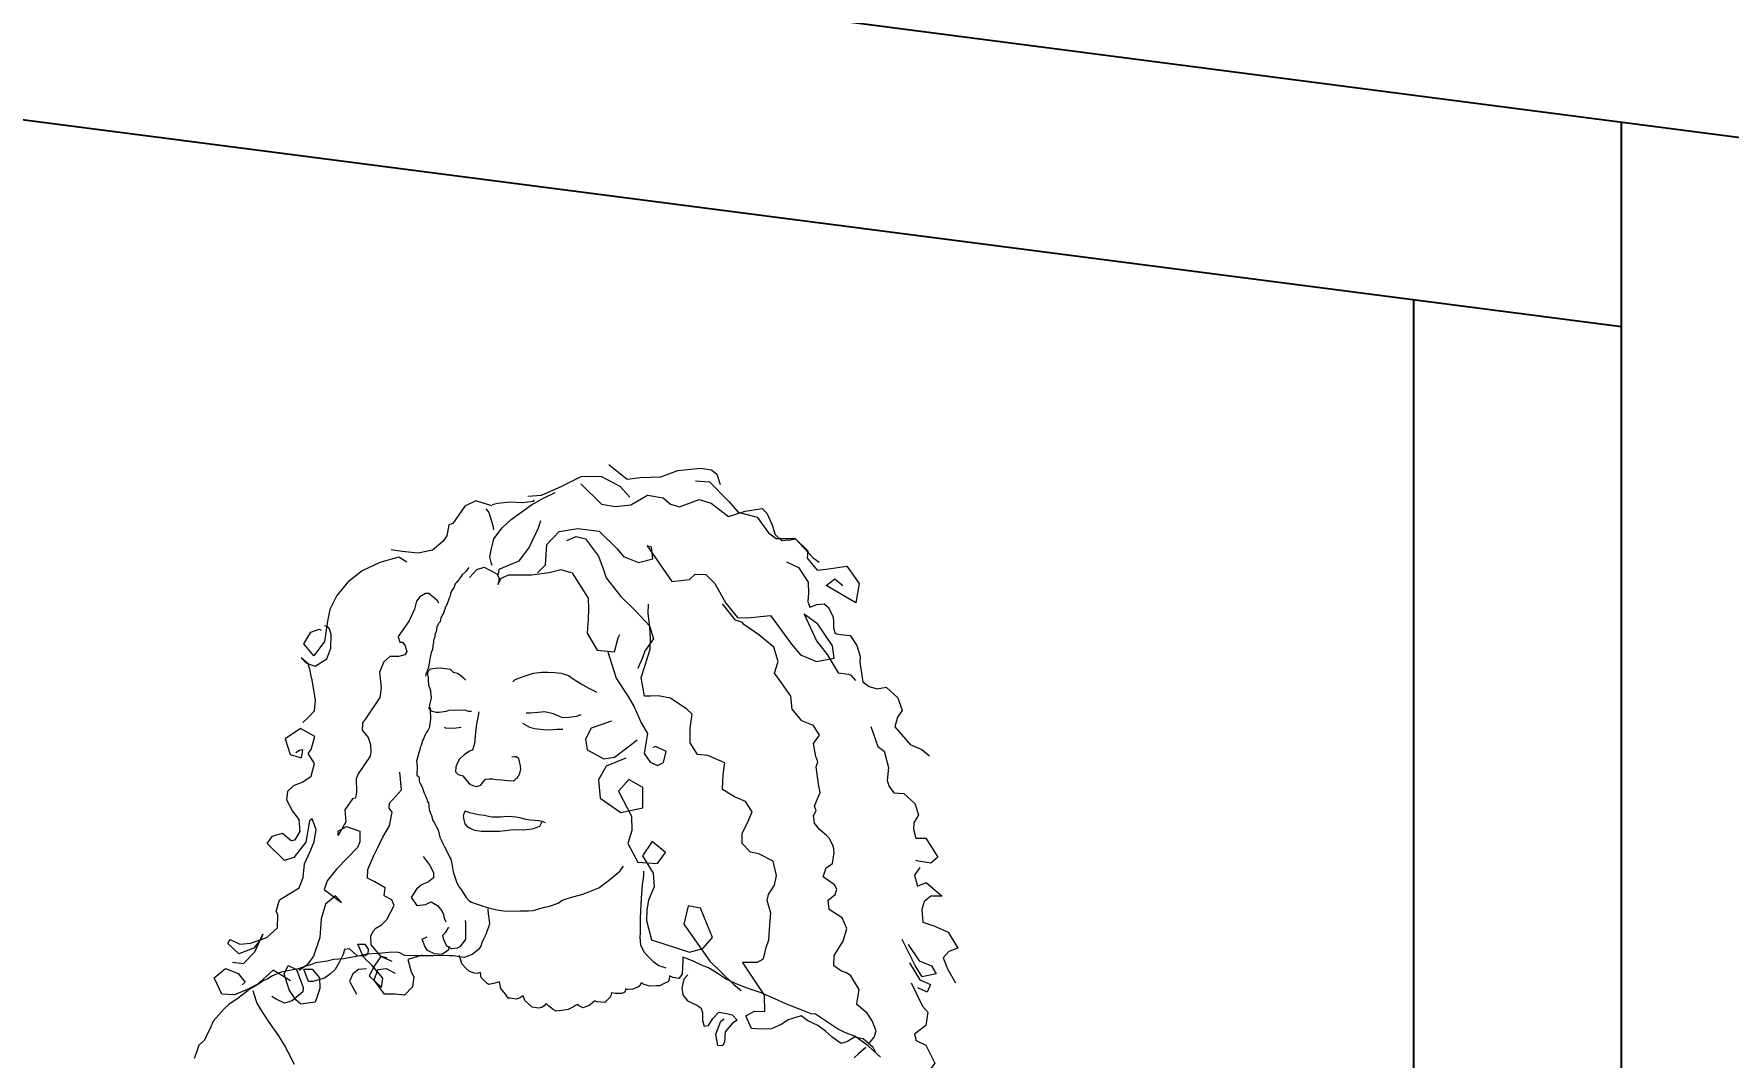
# Model space of a CAD drawing. Header units: centimetres. Extents: x 77721 to 213373, y -51694 to -17847.
# Drawn here: x 111668.2 to 111767, y -18731.7 to -18672.1 of the extents above; entities that cross this region are included whole.
import ezdxf

# ---------------------------------------------------------------- set-up
doc = ezdxf.new("R2010")
doc.units = ezdxf.units.CM
doc.header["$LTSCALE"] = 5
doc.header["$MEASUREMENT"] = 0
doc.layers.add('A-FURN', color=25, linetype='Continuous', lineweight=15, true_color=0xa46651)
doc.layers.add('KOTI', color=4, linetype='Continuous')
doc.styles.add('4-', font='simp.shx', dxfattribs={"width": 0.75})
doc.dimstyles.new('KOTI_K50.0cm', dxfattribs={"dimtxt": 12.5, "dimasz": 12.5, "dimexe": 12.5, "dimexo": 0, "dimgap": 2, "dimtad": 1, "dimdec": 1, "dimrnd": 0.1, "dimdsep": 46, "dimtxsty": '4-', "dimtsz": 3, "dimcen": 0.09, "dimdle": 4.5, "dimclrd": 256, "dimclrt": 256, "dimaunit": 1, "dimazin": 2, "dimtfac": 1, "dimtdec": 4, "dimtix": 1, "dimtmove": 2, "dimatfit": 3, "dimfxl": 12.5, "dimfxlon": 1, "dimtvp": 1, "dimtolj": 1, "dimtzin": 0, "dimarcsym": 0})

# ---------------------------------------------------------------- blocks, each defined once
blk = doc.blocks.new('PEOPLE11')
at = {"linetype": 'Continuous'}
for points in [[(-0.03568, 1.00015), (-0.04184, 0.99535), (-0.04612, 0.99587), (-0.05301, 0.99608), (-0.05865, 0.99817), (-0.06617, 0.99901), (-0.06983, 0.99838), (-0.07171, 0.99692), (-0.07275, 0.99357)], [(-0.02638, 0.99378), (-0.03327, 0.98699), (-0.03787, 0.98616), (-0.04299, 0.98678), (-0.04863, 0.99002), (-0.05375, 0.98908), (-0.05625, 0.98699), (-0.05928, 0.98605), (-0.06576, 0.98856), (-0.06973, 0.98731), (-0.07558, 0.98292), (-0.08111, 0.9847), (-0.08675, 0.98553), (-0.08832, 0.98396), (-0.08999, 0.98031), (-0.09103, 0.97686), (-0.09323, 0.97488), (-0.09615, 0.97509), (-0.09782, 0.9755), (-0.1019, 0.97143), (-0.10169, 0.96903), (-0.10503, 0.96506), (-0.10806, 0.96537), (-0.11495, 0.96631), (-0.11903, 0.96057), (-0.11788, 0.9542), (-0.10806, 0.95994), (-0.11088, 0.96213), (-0.11359, 0.95994)], [(-0.06461, 0.99472), (-0.0692, 0.99441), (-0.07558, 0.98804), (-0.07871, 0.98438), (-0.08508, 0.98271), (-0.08884, 0.97749), (-0.09145, 0.97561), (-0.09772, 0.97561), (-0.10367, 0.96913), (-0.10576, 0.96767)], [(-0.00873, 0.9896), (-0.01332, 0.99002), (-0.01708, 0.99159), (-0.0198, 0.99284), (-0.02648, 0.99618), (-0.03306, 0.99629), (-0.03933, 0.99295), (-0.04267, 0.98929)], [(0.00308, 0.96663), (0.00339, 0.96725), (0.00391, 0.96945), (0.00339, 0.97227), (0.00255, 0.9754), (-0.00016, 0.97916), (-0.00319, 0.98188), (-0.00601, 0.98386), (-0.00998, 0.98678), (-0.01374, 0.98887), (-0.01781, 0.99086)], [(0.00308, 0.98689), (0.0013, 0.98731), (-0.00277, 0.98772), (-0.00685, 0.98752), (-0.01061, 0.98804), (-0.01092, 0.98846)], [(0.00328, 0.98647), (0.00851, 0.98814), (0.01227, 0.98637), (0.01624, 0.98052), (0.01749, 0.9801), (0.01822, 0.97644), (0.01958, 0.97456), (0.02303, 0.97174), (0.02773, 0.9707), (0.03305, 0.97122), (0.03671, 0.97185)], [(0.00099, 0.9636), (0.00078, 0.96537), (-0.00267, 0.96683), (-0.00591, 0.96819), (-0.00904, 0.97237), (-0.01144, 0.97728), (-0.01228, 0.97916), (-0.01311, 0.98156)], [(0.00527, 0.98543), (0.00422, 0.98417), (0.00287, 0.97989), (0.00266, 0.97843)], [(-0.01197, 0.96412), (-0.01468, 0.96683), (-0.0151, 0.97362), (-0.01917, 0.97791), (-0.02544, 0.97885), (-0.03244, 0.97801), (-0.0385, 0.97216), (-0.04058, 0.96955), (-0.0456, 0.96757), (-0.0504, 0.96882), (-0.04988, 0.97268), (-0.04852, 0.9731), (-0.05667, 0.9613), (-0.06252, 0.96193), (-0.0644, 0.9637), (-0.06795, 0.9636), (-0.07098, 0.96057), (-0.07463, 0.95409), (-0.0785, 0.94929), (-0.08184, 0.94918), (-0.08947, 0.94991), (-0.09646, 0.94041), (-0.09949, 0.93686), (-0.10482, 0.93466), (-0.11067, 0.93581), (-0.11015, 0.93989), (-0.10524, 0.94709), (-0.10075, 0.95044), (-0.10482, 0.94156), (-0.10837, 0.93696), (-0.11203, 0.9309), (-0.11547, 0.93049), (-0.11621, 0.93007), (-0.11777, 0.92829)], [(-0.02178, 0.97488), (-0.02481, 0.97624), (-0.02795, 0.9755), (-0.03223, 0.96965), (-0.0339, 0.96516), (-0.03484, 0.96245), (-0.03975, 0.95629), (-0.04497, 0.95117), (-0.04925, 0.94657), (-0.05061, 0.94218), (-0.04779, 0.93832), (-0.04654, 0.93508), (-0.04581, 0.93341), (-0.04539, 0.93237)], [(-0.09479, 0.96777), (-0.09887, 0.96589), (-0.10211, 0.96099), (-0.10221, 0.95743), (-0.1019, 0.95461), (-0.10263, 0.95273), (-0.10493, 0.95357), (-0.10743, 0.95378), (-0.10869, 0.95273), (-0.11025, 0.9497), (-0.11046, 0.94824), (-0.11046, 0.94574), (-0.11109, 0.94396), (-0.11286, 0.94365), (-0.116, 0.94333), (-0.11829, 0.93999), (-0.11934, 0.93634), (-0.11923, 0.93446), (-0.12028, 0.92788), (-0.12237, 0.92631), (-0.12498, 0.92558), (-0.12801, 0.9261), (-0.13187, 0.92255), (-0.13334, 0.91837), (-0.13177, 0.91618), (-0.13093, 0.91294), (-0.13605, 0.90709), (-0.13992, 0.90542), (-0.14242, 0.90322)], [(0.01091, 0.96589), (0.01185, 0.96454), (0.0131, 0.96349), (0.01373, 0.96245), (0.01383, 0.96234), (0.01436, 0.96161), (0.01456, 0.96151), (0.01498, 0.96088), (0.0154, 0.96046), (0.01561, 0.95984), (0.01582, 0.95942), (0.01665, 0.95806), (0.01676, 0.95785), (0.01697, 0.95723), (0.01707, 0.95639), (0.01739, 0.95576), (0.0177, 0.95503), (0.01791, 0.95451), (0.01812, 0.95388), (0.01833, 0.95347), (0.01843, 0.95305), (0.01874, 0.95273), (0.01874, 0.95242), (0.01906, 0.95148), (0.01937, 0.95075), (0.01968, 0.95012), (0.01968, 0.95012), (0.01989, 0.9497), (0.0201, 0.94939), (0.02021, 0.94918), (0.02031, 0.94856), (0.02031, 0.94835), (0.02041, 0.94782), (0.02062, 0.94762), (0.02094, 0.9473), (0.02104, 0.94709), (0.02135, 0.94657), (0.02156, 0.94626), (0.02156, 0.94594), (0.02167, 0.94553), (0.02167, 0.9449), (0.02188, 0.94438), (0.02198, 0.94406), (0.02219, 0.94354), (0.02219, 0.94302), (0.02229, 0.94271), (0.0224, 0.94218), (0.02261, 0.94177), (0.02261, 0.94156), (0.02261, 0.94114), (0.02261, 0.94093), (0.02282, 0.93989), (0.02292, 0.93926), (0.02303, 0.93895), (0.02303, 0.93853), (0.02313, 0.93842), (0.02344, 0.93759), (0.02365, 0.93654), (0.02376, 0.93602), (0.02376, 0.93602), (0.02386, 0.9355), (0.02386, 0.9354), (0.02397, 0.93487), (0.02397, 0.93466), (0.02438, 0.93237), (0.0247, 0.93164), (0.02459, 0.93111), (0.02459, 0.93017), (0.02438, 0.92934), (0.02438, 0.92882), (0.02438, 0.92808), (0.02428, 0.92725), (0.02428, 0.92673), (0.02397, 0.92599), (0.02365, 0.92495), (0.02365, 0.92443), (0.02344, 0.92255), (0.02417, 0.9191), (0.02376, 0.91931), (0.02376, 0.91827), (0.02376, 0.91753), (0.02365, 0.91659), (0.02365, 0.91534), (0.02386, 0.91409), (0.02397, 0.91294), (0.02397, 0.91283), (0.02449, 0.91169), (0.02511, 0.91095), (0.02543, 0.91022), (0.02574, 0.90949), (0.02595, 0.90897), (0.02626, 0.90834), (0.02679, 0.90667), (0.0271, 0.90604), (0.0271, 0.90604), (0.0272, 0.90531), (0.02741, 0.90469), (0.02793, 0.9026), (0.02825, 0.90166), (0.02814, 0.90072), (0.02804, 0.89967), (0.02814, 0.89685), (0.02752, 0.89633), (0.02741, 0.8957), (0.02741, 0.89529), (0.02731, 0.89445), (0.0272, 0.89424), (0.02647, 0.89288), (0.02616, 0.89215), (0.02585, 0.89121), (0.02574, 0.8909), (0.02532, 0.88996), (0.02491, 0.88902), (0.0247, 0.88818), (0.02428, 0.88766), (0.02407, 0.88547), (0.02365, 0.88422), (0.02334, 0.88338), (0.02282, 0.88181), (0.02229, 0.88087), (0.02188, 0.88014), (0.02167, 0.87962), (0.02125, 0.87889), (0.02094, 0.87816), (0.02052, 0.87617), (0.02, 0.87513), (0.01968, 0.87429), (0.01906, 0.87325), (0.01853, 0.8722), (0.01812, 0.87126), (0.0177, 0.87043), (0.01707, 0.86928), (0.01686, 0.86886), (0.01645, 0.86667), (0.01613, 0.86468), (0.01488, 0.86103), (0.01404, 0.85946), (0.01321, 0.85852), (0.01174, 0.85612), (0.01091, 0.85518), (0.00997, 0.85455), (0.00882, 0.85413), (0.00715, 0.85361), (0.00621, 0.8533), (0.00391, 0.85257), (0.00151, 0.85204), (-0.00068, 0.85173), (-0.00361, 0.85163), (-0.00622, 0.85173), (-0.00789, 0.85173), (-0.00894, 0.85173), (-0.0105, 0.85184), (-0.01426, 0.85288), (-0.01593, 0.8533), (-0.01886, 0.85424), (-0.02011, 0.85518), (-0.0222, 0.85591), (-0.02419, 0.85643), (-0.02711, 0.85727), (-0.02909, 0.858), (-0.03233, 0.85936), (-0.03505, 0.86134), (-0.03766, 0.86343), (-0.03944, 0.865), (-0.04058, 0.86656)], [(0.0107, 0.96255), (0.00819, 0.96527), (0.00579, 0.966), (0.00161, 0.96381), (0.00078, 0.96234), (0.00109, 0.96036), (0.0012, 0.96025), (0.00015, 0.96234), (-0.00246, 0.96349), (-0.00559, 0.96349), (-0.00998, 0.96349), (-0.01583, 0.96422), (-0.01969, 0.96527), (-0.02262, 0.96433), (-0.02314, 0.96433)], [(0.03149, 0.96767), (0.0342, 0.96934), (0.04047, 0.96757), (0.04642, 0.96485), (0.05112, 0.96109), (0.05478, 0.9566), (0.05718, 0.952), (0.05791, 0.94803), (0.05896, 0.94135), (0.06251, 0.93654), (0.06575, 0.94051), (0.06345, 0.94438), (0.06073, 0.94542), (0.06, 0.94511)], [(-0.02335, 0.96422), (-0.02878, 0.95576), (-0.02889, 0.95221), (-0.02878, 0.94876), (-0.02847, 0.94406), (-0.03181, 0.93842), (-0.03756, 0.9379), (-0.03881, 0.9425), (-0.03933, 0.94365)], [(-0.12237, 0.80807), (-0.12268, 0.80797), (-0.12404, 0.80964), (-0.12467, 0.81183), (-0.12341, 0.81517), (-0.12164, 0.81768), (-0.11829, 0.8205), (-0.11829, 0.82081), (-0.11903, 0.82551), (-0.11621, 0.83011), (-0.11485, 0.83105), (-0.11318, 0.83168), (-0.11057, 0.83345), (-0.11067, 0.8369), (-0.1137, 0.8416), (-0.11495, 0.84588), (-0.11339, 0.84943), (-0.109, 0.85215), (-0.10869, 0.85528), (-0.11109, 0.85716), (-0.11161, 0.85894), (-0.11077, 0.8604), (-0.10701, 0.86301), (-0.10806, 0.86604), (-0.10983, 0.86719), (-0.11015, 0.8675), (-0.11046, 0.86959), (-0.11067, 0.87095), (-0.11046, 0.87314), (-0.109, 0.87586), (-0.10827, 0.87669), (-0.10587, 0.87878), (-0.10419, 0.88087), (-0.10378, 0.88338), (-0.10472, 0.88495), (-0.10419, 0.88651), (-0.10503, 0.88871), (-0.10607, 0.89111), (-0.10545, 0.89382), (-0.10472, 0.89957), (-0.10524, 0.90124), (-0.10461, 0.90302), (-0.10378, 0.9074), (-0.10587, 0.91012), (-0.10378, 0.91336), (-0.09991, 0.91492), (-0.09678, 0.91879), (-0.09626, 0.92317), (-0.09291, 0.92788), (-0.09082, 0.9308), (-0.09208, 0.93466), (-0.09062, 0.93947), (-0.0856, 0.94354), (-0.08059, 0.94699), (-0.08017, 0.94762), (-0.07787, 0.94835), (-0.07359, 0.95378)], [(-0.12456, 0.80452), (-0.12373, 0.8063), (-0.12038, 0.80912), (-0.11746, 0.80964), (-0.11516, 0.80828), (-0.11307, 0.80755), (-0.11004, 0.80974), (-0.10785, 0.81173), (-0.10524, 0.81361), (-0.1019, 0.81517), (-0.0997, 0.81674), (-0.09542, 0.81549), (-0.09333, 0.81402), (-0.08988, 0.81246), (-0.08623, 0.81235), (-0.0832, 0.81256), (-0.08132, 0.81674), (-0.08424, 0.81831), (-0.08759, 0.8182), (-0.08748, 0.82363), (-0.08017, 0.8346), (-0.08518, 0.8346), (-0.08717, 0.83575), (-0.08811, 0.83951), (-0.08894, 0.84202), (-0.08926, 0.84703), (-0.08968, 0.8509), (-0.08842, 0.85518), (-0.08884, 0.85716), (-0.09082, 0.8603), (-0.09156, 0.86343), (-0.09041, 0.86823), (-0.0856, 0.87064), (-0.08289, 0.87126), (-0.08007, 0.87408), (-0.08007, 0.87753), (-0.08174, 0.88077), (-0.08341, 0.88463), (-0.08122, 0.88808), (-0.07756, 0.88965), (-0.07349, 0.89205), (-0.0738, 0.89706), (-0.07432, 0.90093), (-0.06868, 0.90343), (-0.06523, 0.90375), (-0.06273, 0.90761), (-0.06273, 0.91242), (-0.06346, 0.91712), (-0.06168, 0.91879), (-0.05625, 0.92244), (-0.05218, 0.92328), (-0.04946, 0.92307), (-0.04758, 0.92317), (-0.04643, 0.92934), (-0.04779, 0.93341), (-0.04946, 0.93874), (-0.04957, 0.94229), (-0.04936, 0.94605), (-0.04884, 0.95075), (-0.04894, 0.95367)], [(0.02083, 0.95409), (0.02135, 0.95482), (0.02417, 0.95723), (0.02532, 0.95723), (0.0272, 0.95618), (0.02825, 0.95472), (0.02898, 0.95211), (0.03075, 0.94814), (0.03441, 0.94292), (0.03441, 0.94281), (0.03389, 0.94104), (0.03295, 0.94104), (0.03211, 0.93989), (0.03149, 0.9379), (0.03222, 0.93686), (0.03431, 0.93634), (0.03723, 0.93634), (0.03922, 0.93456), (0.04057, 0.93111), (0.04005, 0.92589), (0.04047, 0.92265), (0.04527, 0.91555), (0.04632, 0.9143), (0.04642, 0.91179), (0.04444, 0.90939), (0.0436, 0.90709), (0.0435, 0.90448), (0.04371, 0.90312), (0.04768, 0.89727), (0.04841, 0.8956), (0.0483, 0.89121), (0.04862, 0.88923), (0.04956, 0.88892), (0.05217, 0.88526), (0.05185, 0.88129), (0.05436, 0.8768), (0.05436, 0.87816), (0.05164, 0.87972), (0.04715, 0.87826), (0.04715, 0.87471), (0.04799, 0.87283), (0.05488, 0.86552), (0.05802, 0.86165), (0.05906, 0.85883), (0.05332, 0.85445), (0.0553, 0.85674), (0.05854, 0.85392), (0.06, 0.84902), (0.06052, 0.84285), (0.06261, 0.83659), (0.0647, 0.83377), (0.06731, 0.83189)], [(0.06616, 0.9144), (0.06449, 0.91586), (0.0623, 0.91827), (0.06188, 0.92182), (0.06303, 0.9285), (0.06324, 0.92923), (0.06376, 0.93205), (0.06439, 0.93383), (0.06669, 0.93592), (0.06491, 0.93414), (0.06199, 0.9331), (0.05812, 0.9355), (0.05687, 0.93905), (0.05666, 0.94365), (0.05728, 0.94553), (0.05781, 0.94615), (0.05885, 0.94647)], [(-0.03536, 0.9379), (-0.03818, 0.92913), (-0.04079, 0.92505), (-0.04215, 0.92297), (-0.04414, 0.91952), (-0.04643, 0.9143), (-0.04863, 0.91075), (-0.04748, 0.90406), (-0.04946, 0.90114), (-0.05186, 0.90009), (-0.05395, 0.90103), (-0.05479, 0.90469), (-0.05134, 0.90636), (-0.0503, 0.90604)], [(-0.00371, 0.92788), (-0.00455, 0.92861), (-0.00664, 0.92944), (-0.00883, 0.93017), (-0.01061, 0.9308), (-0.01343, 0.93111), (-0.01531, 0.93111), (-0.01771, 0.93101), (-0.0199, 0.9308), (-0.02231, 0.92996), (-0.02419, 0.92861), (-0.02701, 0.92694), (-0.02909, 0.92579), (-0.03171, 0.92443)], [(0.02522, 0.92976), (0.02501, 0.9308), (0.02459, 0.93122), (0.02365, 0.93226), (0.02198, 0.93247), (0.02041, 0.93258), (0.01864, 0.93237), (0.01707, 0.93205), (0.01613, 0.93111), (0.01467, 0.9308), (0.01352, 0.92996), (0.01268, 0.92923), (0.01185, 0.9284)], [(-0.03662, 0.91482), (-0.02983, 0.91252), (-0.02795, 0.90887), (-0.02847, 0.90531), (-0.034, 0.90228), (-0.03756, 0.90281), (-0.04257, 0.90657), (-0.04518, 0.90855)], [(-0.00821, 0.91753), (-0.00967, 0.91753), (-0.01217, 0.91785), (-0.01437, 0.91806), (-0.01719, 0.91733), (-0.02022, 0.91607), (-0.02251, 0.91618), (-0.02492, 0.91649), (-0.02648, 0.91701)], [(-0.00695, 0.91409), (-0.00935, 0.91283), (-0.01113, 0.91231), (-0.01395, 0.912), (-0.01593, 0.91189), (-0.01844, 0.9121), (-0.02043, 0.9121)], [(0.00757, 0.91795), (0.00778, 0.9167), (0.00798, 0.91545), (0.0083, 0.91377), (0.0084, 0.91315), (0.00872, 0.91116), (0.00882, 0.90981), (0.00903, 0.9074), (0.00966, 0.90521), (0.01039, 0.9049), (0.01237, 0.90375), (0.01394, 0.90218), (0.01477, 0.90072), (0.01519, 0.89957), (0.0153, 0.898), (0.01446, 0.89706), (0.01289, 0.89664), (0.01185, 0.89539), (0.01101, 0.89424), (0.01028, 0.89372), (0.00924, 0.8933), (0.0083, 0.89309), (0.00788, 0.8932), (0.00684, 0.89351), (0.00631, 0.89424), (0.00537, 0.8955), (0.00412, 0.8956), (0.00297, 0.8956), (0.00182, 0.89539), (-0.00006, 0.89529), (-0.001, 0.89518), (-0.00204, 0.89508), (-0.00413, 0.89497), (-0.00486, 0.8957), (-0.00518, 0.89581), (-0.00612, 0.89738), (-0.00643, 0.89884), (-0.00632, 0.89999), (-0.0057, 0.90239), (-0.00486, 0.90291), (-0.00424, 0.90291), (-0.0034, 0.90281)], [(0.00997, 0.91806), (0.01101, 0.91806), (0.01227, 0.91847), (0.01582, 0.91837), (0.01728, 0.91847), (0.01843, 0.91806), (0.02073, 0.91774), (0.02177, 0.91764), (0.02313, 0.91806), (0.02417, 0.919)], [(-0.12289, 0.91304), (-0.12529, 0.90636), (-0.12738, 0.90479), (-0.12884, 0.89936), (-0.12832, 0.89508), (-0.12905, 0.89309), (-0.13062, 0.891), (-0.13386, 0.89069), (-0.13751, 0.88745), (-0.13877, 0.88359), (-0.1372, 0.88098), (-0.1371, 0.87889), (-0.13793, 0.87586), (-0.14117, 0.87586), (-0.14524, 0.86959), (-0.14284, 0.86761), (-0.13814, 0.86834), (-0.13793, 0.86855)], [(0.01342, 0.91273), (0.01509, 0.91252), (0.01728, 0.91231), (0.01864, 0.91252), (0.01895, 0.91273)], [(0.08956, 0.8346), (0.0859, 0.83418), (0.08214, 0.83805), (0.07943, 0.8439), (0.08016, 0.84233), (0.08246, 0.8393), (0.08747, 0.83742), (0.09113, 0.84087), (0.09029, 0.84212), (0.08716, 0.84066), (0.08361, 0.84097), (0.07807, 0.84285), (0.07462, 0.84609), (0.07441, 0.85048), (0.07504, 0.85152), (0.07389, 0.85539), (0.07097, 0.85716), (0.06731, 0.85936), (0.06606, 0.8628), (0.06554, 0.8674), (0.06376, 0.87126), (0.0624, 0.87461), (0.06167, 0.87878), (0.06303, 0.88233), (0.06387, 0.8816), (0.06512, 0.8745), (0.06909, 0.86949), (0.07222, 0.86844), (0.07797, 0.87408), (0.07619, 0.87659), (0.07285, 0.87753), (0.07003, 0.87513), (0.06867, 0.87534), (0.067, 0.87805), (0.06731, 0.88213), (0.06961, 0.88495), (0.07149, 0.8885), (0.07118, 0.89153), (0.06909, 0.89341), (0.06616, 0.89466), (0.06334, 0.89654), (0.0623, 0.90072), (0.06439, 0.90406), (0.06334, 0.90542), (0.06209, 0.9097), (0.06689, 0.91231), (0.07201, 0.90897), (0.07034, 0.90375), (0.06658, 0.9026), (0.06616, 0.90531), (0.06721, 0.9051), (0.06846, 0.90427)], [(-0.04132, 0.90249), (-0.03484, 0.89988), (-0.03223, 0.89529), (-0.03286, 0.88923), (-0.03975, 0.88442), (-0.04706, 0.88599), (-0.04706, 0.89278), (-0.04236, 0.89539), (-0.03891, 0.89153), (-0.0432, 0.88317), (-0.0434, 0.87847), (-0.04205, 0.87408), (-0.04539, 0.86792), (-0.05186, 0.8675), (-0.05458, 0.87116), (-0.05009, 0.87481), (-0.04696, 0.87001), (-0.05051, 0.86427), (-0.05082, 0.85967), (-0.04978, 0.85737), (-0.04894, 0.85528), (-0.04831, 0.85204), (-0.04821, 0.84849), (-0.04988, 0.84202), (-0.06252, 0.83794), (-0.06701, 0.8392), (-0.07025, 0.84285), (-0.06617, 0.85257), (-0.0621, 0.8534), (-0.06064, 0.84724), (-0.06931, 0.83502), (-0.07735, 0.82719), (-0.07975, 0.8252)], [(0.03807, 0.83596), (0.04016, 0.83659), (0.04339, 0.84035), (0.0435, 0.84327), (0.04277, 0.84494), (0.04183, 0.84599), (0.03995, 0.84703), (0.03817, 0.84881), (0.03577, 0.85351), (0.0365, 0.85539), (0.03911, 0.85674), (0.03869, 0.85936), (0.04214, 0.86134), (0.04465, 0.86259), (0.04454, 0.86541), (0.04256, 0.87011), (0.0412, 0.87283), (0.03953, 0.87617), (0.03733, 0.88004), (0.03639, 0.88453), (0.03744, 0.88589), (0.03733, 0.88756), (0.03326, 0.89194), (0.03389, 0.89779)], [(-0.01458, 0.88098), (-0.01353, 0.88139), (-0.01238, 0.8816), (-0.00967, 0.88192), (-0.00821, 0.88213), (-0.00612, 0.88265), (-0.00476, 0.88286), (-0.00361, 0.88296), (-0.00173, 0.88307), (-0.00079, 0.88296), (0.00015, 0.88286), (0.0014, 0.88286), (0.00308, 0.88286), (0.00391, 0.88296), (0.00569, 0.88338), (0.00767, 0.88369), (0.0106, 0.88432), (0.01206, 0.88484), (0.01258, 0.88411), (0.01279, 0.88317), (0.01258, 0.88202), (0.01227, 0.88066), (0.01154, 0.87983), (0.01039, 0.8792), (0.00903, 0.87857), (0.00746, 0.87837), (0.00673, 0.87826), (0.00475, 0.87816), (0.00349, 0.87816), (0.00067, 0.87826), (-0.00131, 0.87847), (-0.00298, 0.87868), (-0.00538, 0.87878), (-0.00726, 0.87868), (-0.01029, 0.87899), (-0.0127, 0.87993), (-0.01353, 0.88139)], [(0.02605, 0.8698), (0.02376, 0.86667), (0.02261, 0.86437), (0.02261, 0.8627), (0.02428, 0.86134), (0.02668, 0.8604), (0.02825, 0.85894), (0.03013, 0.85612), (0.02814, 0.85351), (0.02532, 0.85382), (0.02344, 0.85476), (0.02135, 0.85351), (0.01989, 0.85173), (0.01927, 0.85048), (0.01906, 0.84922), (0.01853, 0.84808)], [(-0.13918, 0.86615), (-0.13741, 0.86353), (-0.13845, 0.85988), (-0.14138, 0.86113), (-0.1466, 0.85664), (-0.14284, 0.85654), (-0.14065, 0.85486), (-0.13992, 0.85215), (-0.14023, 0.84797), (-0.14389, 0.84672), (-0.14869, 0.84463), (-0.15182, 0.8393), (-0.1489, 0.83815), (-0.14702, 0.83606), (-0.14848, 0.83241), (-0.15109, 0.82781)], [(-0.04727, 0.86489), (-0.04727, 0.86353), (-0.04706, 0.86165), (-0.04685, 0.86061), (-0.04664, 0.85862), (-0.04643, 0.85601), (-0.04633, 0.85372), (-0.04612, 0.84943), (-0.04612, 0.84797), (-0.04612, 0.84442), (-0.04602, 0.84285), (-0.04622, 0.84045), (-0.04737, 0.83805), (-0.04863, 0.83669), (-0.05051, 0.83481), (-0.05239, 0.83356), (-0.05469, 0.83272)], [(0.00454, 0.85236), (0.00454, 0.85204), (0.00443, 0.85079), (0.00433, 0.84985), (0.00412, 0.84849), (0.00402, 0.84734), (0.00433, 0.8463), (0.00485, 0.84484), (0.00527, 0.84379), (0.0059, 0.84254), (0.006, 0.84233), (0.00652, 0.84108), (0.00684, 0.83993), (0.00778, 0.83878), (0.00819, 0.83836), (0.00976, 0.83721), (0.01101, 0.83669), (0.01206, 0.83627), (0.01248, 0.83617), (0.01404, 0.83638), (0.01603, 0.83669), (0.01739, 0.83679), (0.01989, 0.8369), (0.02271, 0.83669), (0.02417, 0.83669), (0.02501, 0.83669), (0.02553, 0.83669), (0.02867, 0.83679), (0.03222, 0.8369), (0.03389, 0.83774), (0.03493, 0.83794), (0.03754, 0.83784), (0.0411, 0.83753), (0.04496, 0.83732), (0.0483, 0.83648), (0.05018, 0.83617), (0.05248, 0.83575), (0.05582, 0.83554), (0.05802, 0.83502), (0.05958, 0.83471), (0.06188, 0.83439), (0.06355, 0.83377), (0.06543, 0.83324), (0.06763, 0.83241), (0.07003, 0.83199), (0.07337, 0.83126), (0.07619, 0.83011), (0.07776, 0.82907), (0.07911, 0.82854), (0.0811, 0.82719), (0.08381, 0.82562), (0.0858, 0.82405), (0.0881, 0.82238), (0.0906, 0.82061), (0.09238, 0.81904), (0.09405, 0.81716), (0.09593, 0.81497), (0.09698, 0.81256), (0.09792, 0.81089), (0.09886, 0.8087), (0.10074, 0.80703), (0.10168, 0.80431), (0.1023, 0.80264)], [(0.01216, 0.84849), (0.01195, 0.84755), (0.01195, 0.84484), (0.01195, 0.84233), (0.01248, 0.8416), (0.01383, 0.83972), (0.01477, 0.8393), (0.01665, 0.83909), (0.01822, 0.83993), (0.01937, 0.84244), (0.01958, 0.84358), (0.01853, 0.84463), (0.01749, 0.8463)], [(-0.13532, 0.84056), (-0.13898, 0.83512), (-0.14315, 0.83345), (-0.14462, 0.83074), (-0.14002, 0.8298), (-0.13762, 0.83356), (-0.13334, 0.84212)], [(0.01759, 0.83993), (0.0177, 0.83868), (0.01989, 0.83721), (0.02229, 0.83742), (0.02459, 0.83857), (0.02564, 0.84014), (0.02637, 0.84233), (0.0248, 0.84306)], [(0.03639, 0.83491), (0.04016, 0.83648), (0.04214, 0.83366), (0.04402, 0.83011), (0.03995, 0.82625), (0.03953, 0.82927), (0.04308, 0.83356), (0.046, 0.83627), (0.04788, 0.84066), (0.04548, 0.84066), (0.04444, 0.83899), (0.04454, 0.83732), (0.04559, 0.83659), (0.04809, 0.83669), (0.0506, 0.83909), (0.05227, 0.83888), (0.05269, 0.83721), (0.05394, 0.83471), (0.0554, 0.8322), (0.05687, 0.83084), (0.05896, 0.82927), (0.06282, 0.82823), (0.06428, 0.82823), (0.06585, 0.8323), (0.06303, 0.8323), (0.06063, 0.82938), (0.06052, 0.82593), (0.06136, 0.82322), (0.06199, 0.82134), (0.06679, 0.82061), (0.06846, 0.82207), (0.07065, 0.82541), (0.07233, 0.83074), (0.07097, 0.83356), (0.06825, 0.8322), (0.06606, 0.82625), (0.06616, 0.82478), (0.06971, 0.82175), (0.07222, 0.82102), (0.07504, 0.82238), (0.0765, 0.82322)], [(-0.12613, 0.80306), (-0.12206, 0.80682), (-0.11756, 0.81006), (-0.11453, 0.8111), (-0.11182, 0.81246), (-0.10451, 0.81737), (-0.10305, 0.81747), (-0.0997, 0.81873), (-0.09479, 0.82061), (-0.09093, 0.82249), (-0.08644, 0.82447), (-0.08142, 0.82614), (-0.07787, 0.8275), (-0.07453, 0.82907), (-0.07296, 0.83021), (-0.07087, 0.83157), (-0.06889, 0.83272), (-0.06659, 0.83366), (-0.06356, 0.83512), (-0.06033, 0.83627), (-0.06033, 0.83471), (-0.06022, 0.83303), (-0.06012, 0.83063), (-0.05897, 0.82917), (-0.05698, 0.82959), (-0.05594, 0.83011), (-0.05583, 0.82896), (-0.05552, 0.82823), (-0.05343, 0.82719), (-0.0526, 0.82677), (-0.05155, 0.82677), (-0.04936, 0.82666), (-0.04748, 0.82719), (-0.04643, 0.82781), (-0.04602, 0.82677), (-0.0456, 0.82645), (-0.04372, 0.82562), (-0.04194, 0.82551), (-0.04142, 0.82572), (-0.041, 0.82468), (-0.04006, 0.82426), (-0.03797, 0.82426), (-0.03662, 0.82447), (-0.0363, 0.82311), (-0.03442, 0.82123), (-0.03171, 0.82144), (-0.03098, 0.82175), (-0.03087, 0.82155), (-0.02909, 0.82008), (-0.02826, 0.81987), (-0.02721, 0.81946), (-0.02596, 0.81998), (-0.02523, 0.8205), (-0.0246, 0.82019), (-0.02398, 0.81977), (-0.0222, 0.81893), (-0.02011, 0.81852), (-0.01928, 0.81841), (-0.01813, 0.81831), (-0.01719, 0.81893), (-0.01573, 0.81998), (-0.01489, 0.82092), (-0.01416, 0.82008), (-0.01343, 0.81956), (-0.01228, 0.81935), (-0.01019, 0.81967), (-0.00904, 0.82061), (-0.00779, 0.82186), (-0.00716, 0.82343), (-0.00622, 0.8228), (-0.00486, 0.82238), (-0.00288, 0.82269), (-0.00225, 0.82269), (-0.00131, 0.82395), (0.00026, 0.82593), (0.00067, 0.82813), (0.00266, 0.8275), (0.00422, 0.82719), (0.00475, 0.8275), (0.00621, 0.82896), (0.00673, 0.82959), (0.00704, 0.83115), (0.00809, 0.83084), (0.00903, 0.83095), (0.0107, 0.83157), (0.01174, 0.83251), (0.01321, 0.83408), (0.01352, 0.83533), (0.01415, 0.8369)], [(0.02626, 0.837), (0.03117, 0.83554), (0.03013, 0.83147), (0.02919, 0.8298), (0.02961, 0.82645), (0.03232, 0.82363), (0.03535, 0.82395), (0.03901, 0.82395), (0.04235, 0.82865), (0.0412, 0.8322), (0.03838, 0.83251), (0.03545, 0.83095)], [(-0.13574, 0.83439), (-0.13918, 0.82875), (-0.14274, 0.82719), (-0.14169, 0.82468), (-0.13856, 0.82614)], [(-0.062, 0.83042), (-0.06064, 0.82896), (-0.06001, 0.82604), (-0.06033, 0.82374), (-0.06189, 0.82175), (-0.06523, 0.82019), (-0.06649, 0.81935), (-0.06691, 0.81779), (-0.06691, 0.81528), (-0.06743, 0.8134), (-0.06889, 0.81361), (-0.07035, 0.81591), (-0.07234, 0.81799), (-0.07495, 0.81758), (-0.07672, 0.81716), (-0.0784, 0.81538), (-0.07683, 0.81434), (-0.07443, 0.81141), (-0.07422, 0.80797), (-0.07359, 0.80682), (-0.07202, 0.80692), (-0.07129, 0.81068), (-0.07296, 0.81497), (-0.07411, 0.8158)], [(0.04496, 0.83241), (0.04757, 0.8322), (0.04945, 0.83074), (0.0506, 0.82833), (0.0483, 0.82395)], [(0.07024, 0.82844), (0.07598, 0.83199), (0.07838, 0.8299), (0.08131, 0.82719), (0.08538, 0.8252), (0.08904, 0.82374), (0.09311, 0.82395), (0.09562, 0.82938), (0.09186, 0.83251), (0.08768, 0.83084), (0.08528, 0.82802), (0.08632, 0.82708)], [(-0.13636, 0.82771), (-0.14012, 0.81998), (-0.1419, 0.81799), (-0.14117, 0.81361), (-0.13741, 0.81068), (-0.13804, 0.80859), (-0.14127, 0.80703), (-0.1442, 0.80107), (-0.14274, 0.79919), (-0.14127, 0.79857), (-0.13992, 0.79836)], [(-0.12122, 0.8063), (-0.11882, 0.8041), (-0.11735, 0.80285)], [(0.06888, 0.80055), (0.07097, 0.80473), (0.07222, 0.80703), (0.0741, 0.81016), (0.07734, 0.81465), (0.08026, 0.81914), (0.08141, 0.82123), (0.08235, 0.82395), (0.08267, 0.8251)]]:
    blk.add_lwpolyline(points, dxfattribs=at)
blk = doc.blocks.new('*D233')
at = {"layer": 'Defpoints', "color": 0, "linetype": 'Continuous', "transparency": 16777216}
for p in [(111760.759, -18599.46), (111329.637, -18871.01), (111760.759, -18871.028)]:
    blk.add_point(p, dxfattribs=at)
at = {"layer": 'KOTI', "color": 0, "linetype": 'Continuous', "lineweight": -2, "transparency": 16777216}
for p, q in [((111329.637, -18611.96), (111329.637, -18586.96)), ((111760.759, -18611.96), (111760.759, -18586.96))]:
    blk.add_line(p, q, dxfattribs=at)
at = {"layer": 'KOTI', "linetype": 'Continuous', "lineweight": -2, "transparency": 16777216}
for p, q in [((111326.637, -18602.46), (111332.637, -18596.46)), ((111757.759, -18602.46), (111763.759, -18596.46)), ((111325.137, -18599.46), (111765.259, -18599.46))]:
    blk.add_line(p, q, dxfattribs=at)
at = {"layer": 'KOTI', "linetype": 'Continuous', "transparency": 16777216, "insert": (111543.743, -18610.445), "char_height": 12.5, "attachment_point": 5, "style": '4-'}
blk.add_mtext('\\A1;431.1', dxfattribs=at)
blk = doc.blocks.new('*D236')
at = {"layer": 'Defpoints', "color": 0, "linetype": 'Continuous', "transparency": 16777216}
for p in [(111760.759, -18677.26), (111805.23, -18677.26), (111748.653, -18853.01)]:
    blk.add_point(p, dxfattribs=at)
at = {"layer": 'KOTI', "linetype": 'Continuous', "lineweight": -2, "transparency": 16777216}
for p, q in [((111805.23, -18857.51), (111805.23, -18672.76)), ((111808.23, -18680.26), (111802.23, -18674.26)), ((111808.23, -18856.01), (111802.23, -18850.01))]:
    blk.add_line(p, q, dxfattribs=at)
at = {"layer": 'KOTI', "color": 0, "linetype": 'Continuous', "lineweight": -2, "transparency": 16777216}
for p, q in [((111792.73, -18677.26), (111817.73, -18677.26)), ((111792.73, -18853.01), (111817.73, -18853.01))]:
    blk.add_line(p, q, dxfattribs=at)
at = {"layer": 'KOTI', "linetype": 'Continuous', "transparency": 16777216, "insert": (111796.98, -18765.135), "char_height": 12.5, "attachment_point": 5, "rotation": 90, "style": '4-'}
blk.add_mtext('\\A1;175.7', dxfattribs=at)

msp = doc.modelspace()

# ---------------------------------------------------------------- linework, layer by layer
at = {"layer": 'KOTI', "color": 2, "linetype": 'Continuous'}
for p, q in [((111315.637, -18619.505), (111774.759, -18679.077)), ((111760.759, -18689.195), (111329.637, -18633.444)), ((111760.759, -19108.11), (111760.759, -18677.26)), ((111748.653, -19091.01), (111748.653, -18687.629))]:
    msp.add_line(p, q, dxfattribs=at)

# ---------------------------------------------------------------- block references
at = {"layer": 'A-FURN', "xscale": -175.0993450000053, "yscale": 175.0993450000053, "zscale": 175.0993450000053}
msp.add_blockref('PEOPLE11', (111695.484, -18872.339), dxfattribs=at)

# ---------------------------------------------------------------- dimensions: what is measured, and where the dimension line sits
at = {"layer": 'KOTI', "color": 6, "linetype": 'Continuous'}
dim = msp.add_linear_dim(base=(111760.759, -18599.46), p1=(111329.637, -18871.01), p2=(111760.759, -18871.028), dimstyle='KOTI_K50.0cm', dxfattribs=at)
dim.commit()
dim.dimension.update_dxf_attribs({"geometry": '*D233', "text_midpoint": (111543.743, -18610.445), "dimtype": 160})
dim = msp.add_linear_dim(base=(111805.2297, -18677.2602), p1=(111748.6535, -18853.0099), p2=(111760.7585, -18677.2602), angle=90, dimstyle='KOTI_K50.0cm', dxfattribs=at)
dim.commit()
dim.dimension.update_dxf_attribs({"geometry": '*D236', "text_midpoint": (111796.9797, -18765.1351)})

doc.saveas('drawing.dxf')
